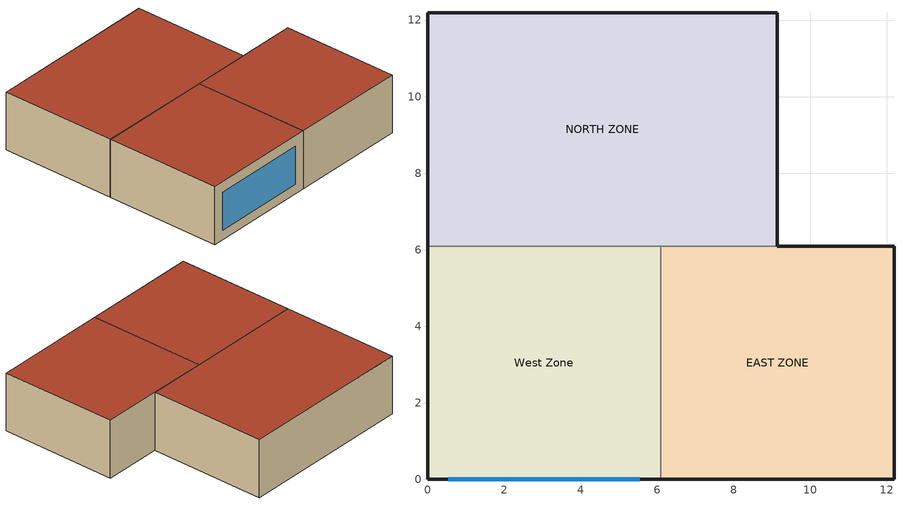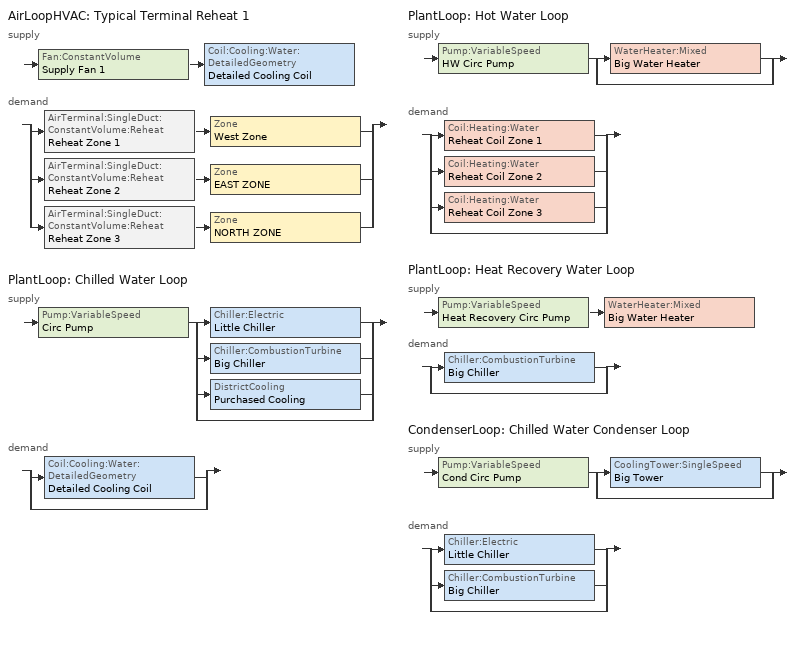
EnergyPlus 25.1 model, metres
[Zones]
West Zone
 floor adiabatic (FLOOR SLAB 8 IN): 0,0 0,6.1 6.1,6.1 6.1,0 z0
 wall outside (EXTWALL80): 0,6.1 0,0 6.1,0 z0:3.05
 wall to NORTH ZONE (PARTITION06): 6.1,6.1 0,6.1 z0:3.05
 wall to EAST ZONE (PARTITION06): 6.1,0 6.1,6.1 z0:3.05
 window (WIN-CON-LIGHT): 0.55,0 5.55,0 z0.5:2.5
 roof outside (ROOF34): 0,6.1 0,0 6.1,0 6.1,6.1 z3.05
EAST ZONE
 floor adiabatic (FLOOR SLAB 8 IN): 6.1,0 6.1,6.1 12.19,6.1 12.19,0 z0
 wall outside (EXTWALL80): 6.1,0 12.19,0 12.19,6.1 9.14,6.1 z0:3.05
 wall to NORTH ZONE (PARTITION06): 9.14,6.1 6.1,6.1 z0:3.05
 roof outside (ROOF34): 6.1,6.1 6.1,0 12.19,0 12.19,6.1 z3.05
NORTH ZONE
 floor adiabatic (FLOOR SLAB 8 IN): 0,6.1 0,12.19 9.14,12.19 9.14,6.1 z0
 wall outside (EXTWALL80): 9.14,6.1 9.14,12.19 0,12.19 0,6.1 z0:3.05
 roof outside (ROOF34): 0,12.19 0,6.1 9.14,6.1 9.14,12.19 z3.05
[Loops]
AirLoopHVAC 'Typical Terminal Reheat 1'
 supply: Fan:ConstantVolume 'Supply Fan 1' > Coil:Cooling:Water:DetailedGeometry 'Detailed Cooling Coil'
 demand: split
  | AirTerminal:SingleDuct:ConstantVolume:Reheat 'Reheat Zone 1' > Zone 'West Zone'
  | AirTerminal:SingleDuct:ConstantVolume:Reheat 'Reheat Zone 2' > Zone 'EAST ZONE'
  | AirTerminal:SingleDuct:ConstantVolume:Reheat 'Reheat Zone 3' > Zone 'NORTH ZONE'
PlantLoop 'Chilled Water Loop'
 supply: Pump:VariableSpeed 'Circ Pump' > split
  | Chiller:Electric 'Little Chiller'
  | Chiller:CombustionTurbine 'Big Chiller'
  | DistrictCooling 'Purchased Cooling'
  | bypass
 demand: split
  | Coil:Cooling:Water:DetailedGeometry 'Detailed Cooling Coil'
  | bypass
PlantLoop 'Hot Water Loop'
 supply: Pump:VariableSpeed 'HW Circ Pump' > split
  | WaterHeater:Mixed 'Big Water Heater'
  | bypass
 demand: split
  | Coil:Heating:Water 'Reheat Coil Zone 1'
  | Coil:Heating:Water 'Reheat Coil Zone 2'
  | Coil:Heating:Water 'Reheat Coil Zone 3'
  | bypass
PlantLoop 'Heat Recovery Water Loop'
 supply: Pump:VariableSpeed 'Heat Recovery Circ Pump' > WaterHeater:Mixed 'Big Water Heater'
 demand: split
  | Chiller:CombustionTurbine 'Big Chiller'
  | bypass
CondenserLoop 'Chilled Water Condenser Loop'
 supply: Pump:VariableSpeed 'Cond Circ Pump' > split
  | CoolingTower:SingleSpeed 'Big Tower'
  | bypass
 demand: split
  | Chiller:Electric 'Little Chiller'
  | Chiller:CombustionTurbine 'Big Chiller'
  | bypass
[Building]
NONE: North Axis {deg}=0; Terrain=Suburbs; Loads Convergence Tolerance Value {W}=0.04; Temperature Convergence Tolerance Value {deltaC}=0.4; Solar Distribution=FullInteriorAndExterior; Maximum Number of Warmup Days=25; Minimum Number of Warmup Days=6
[Site:Location]
CHICAGO_IL_USA TMY2-94846: Latitude {deg}=42; Longitude {deg}=-87.88; Time Zone {hr}=-6; Elevation {m}=190
[SizingPeriod:DesignDay] Day of Month=21; Humidity Condition Type=Wetbulb; Barometric Pressure {Pa}=99063; Rain Indicator=No; Snow Indicator=No; Daylight Saving Time Indicator=No; Solar Model Indicator=ASHRAEClearSky
Name | Month | Day Type | Maximum Dry-Bulb Temperature {C} | Daily Dry-Bulb Temperature Range {deltaC} | Wetbulb or DewPoint at Maximum Dry-Bulb {C} | Wind Speed {m/s} | Wind Direction {deg} | Sky Clearness
CHICAGO_IL_USA Annual Heating 99% Design Conditions DB | 1 | WinterDesignDay | -17.3 | 0 | -17.3 | 4.9 | 270 | 0
CHICAGO_IL_USA Annual Cooling 1% Design Conditions DB/MCWB | 7 | SummerDesignDay | 31.5 | 10.7 | 23 | 5.3 | 230 | 1
[Site:GroundTemperature:BuildingSurface]
20.03, 20.03, 20.13, 20.3, 20.43, 20.52, 20.62, 20.77, 20.78, 20.55, 20.44, 20.2
[Material] Thermal Absorptance=0.9
Name | Roughness | Thickness {m} | Conductivity {W/m-K} | Density {kg/m3} | Specific Heat {J/kg-K} | Solar Absorptance | Visible Absorptance
A1 - 1 IN STUCCO | Smooth | 0.0253898 | 0.691831 | 1858.142 | 836.8 | 0.92 | 0.92
C4 - 4 IN COMMON BRICK | Rough | 0.101498 | 0.726422 | 1922.216 | 836.8 | 0.76 | 0.76
E1 - 3 / 4 IN PLASTER OR GYP BOARD | Smooth | 0.01905 | 0.726422 | 1601.846 | 836.8 | 0.92 | 0.92
C6 - 8 IN CLAY TILE | Smooth | 0.203302 | 0.570761 | 1121.292 | 836.8 | 0.82 | 0.82
C10 - 8 IN HW CONCRETE | MediumRough | 0.203302 | 1.729577 | 2242.585 | 836.8 | 0.65 | 0.65
E2 - 1 / 2 IN SLAG OR STONE | Rough | 0.0127102 | 1.435549 | 881.0155 | 1673.6 | 0.55 | 0.55
E3 - 3 / 8 IN FELT AND MEMBRANE | Rough | 0.00954024 | 0.190253 | 1121.292 | 1673.6 | 0.75 | 0.75
B5 - 1 IN DENSE INSULATION | VeryRough | 0.0253898 | 0.0432394 | 91.30524 | 836.8 | 0.5 | 0.5
C12 - 2 IN HW CONCRETE | MediumRough | 0.0509016 | 1.729577 | 2242.585 | 836.8 | 0.65 | 0.65
[WindowMaterial:Glazing]
WIN-LAY-GLASS-LIGHT: Optical Data Type=SpectralAverage; Thickness {m}=0.003; Solar Transmittance at Normal Incidence=0.9; Front Side Solar Reflectance at Normal Incidence=0.031; Back Side Solar Reflectance at Normal Incidence=0.031; Visible Transmittance at Normal Incidence=0.9; Front Side Visible Reflectance at Normal Incidence=0.05; Back Side Visible Reflectance at Normal Incidence=0.05; Infrared Transmittance at Normal Incidence=0; Front Side Infrared Hemispherical Emissivity=0.84; Back Side Infrared Hemispherical Emissivity=0.84; Conductivity {W/m-K}=0.9
[Construction]
EXTWALL80: A1 - 1 IN STUCCO, C4 - 4 IN COMMON BRICK, E1 - 3 / 4 IN PLASTER OR GYP BOARD
PARTITION06: E1 - 3 / 4 IN PLASTER OR GYP BOARD, C6 - 8 IN CLAY TILE, E1 - 3 / 4 IN PLASTER OR GYP BOARD
FLOOR SLAB 8 IN: C10 - 8 IN HW CONCRETE
ROOF34: E2 - 1 / 2 IN SLAG OR STONE, E3 - 3 / 8 IN FELT AND MEMBRANE, B5 - 1 IN DENSE INSULATION, C12 - 2 IN HW CONCRETE
WIN-CON-LIGHT: WIN-LAY-GLASS-LIGHT
[Zone] Type=1; Multiplier=1; Ceiling Height {m}=autocalculate; Volume {m3}=autocalculate
West Zone; EAST ZONE; NORTH ZONE
[Sizing:Zone] Zone Cooling Design Supply Air Temperature Input Method=SupplyAirTemperature; Zone Cooling Design Supply Air Temperature {C}=14; Zone Heating Design Supply Air Temperature Input Method=SupplyAirTemperature; Zone Heating Design Supply Air Temperature {C}=50; Zone Cooling Design Supply Air Humidity Ratio {kgWater/kgDryAir}=0.009; Zone Heating Design Supply Air Humidity Ratio {kgWater/kgDryAir}=0.009; Zone Heating Sizing Factor=0; Zone Cooling Sizing Factor=0; Cooling Design Air Flow Method=DesignDay; Cooling Design Air Flow Rate {m3/s}=0; Heating Design Air Flow Method=DesignDay; Heating Design Air Flow Rate {m3/s}=0; Account for Dedicated Outdoor Air System=No; Dedicated Outdoor Air System Control Strategy=NeutralSupplyAir; Dedicated Outdoor Air Low Setpoint Temperature for Design {C}=autosize; Dedicated Outdoor Air High Setpoint Temperature for Design {C}=autosize
Name | Design Specification Outdoor Air Object
West Zone | SZ DSOA West Zone
EAST ZONE | SZ DSOA EAST ZONE
NORTH ZONE | SZ DSOA NORTH ZONE
[DesignSpecification:OutdoorAir] Outdoor Air Method=flow/zone; Outdoor Air Flow per Person {m3/s-person}=0; Outdoor Air Flow per Zone Floor Area {m3/s-m2}=0; Outdoor Air Flow per Zone {m3/s}=0
SZ DSOA West Zone; SZ DSOA EAST ZONE; SZ DSOA NORTH ZONE
[People] Number of People Schedule=BLDG Sch   1; Number of People Calculation Method=people; Fraction Radiant=0.3; Activity Level Schedule=Activity Sch; Carbon Dioxide Generation Rate {m3/s-W}=3.82E-8; Mean Radiant Temperature Calculation Type=EnclosureAveraged; Work Efficiency Schedule=Work Eff Sch; Clothing Insulation Calculation Method=ClothingInsulationSchedule; Clothing Insulation Schedule=Clothing Sch; Air Velocity Schedule=Air Velo Sch; Thermal Comfort Model 1 Type=FANGER
Name | Zone or ZoneList or Space or SpaceList | Number of People
West Zone | West Zone | 3
EAST ZONE | EAST ZONE | 3
NORTH ZONE | NORTH ZONE | 4
[Lights] Schedule=BLDG Sch   3; Design Level Calculation Method=LightingLevel; Return Air Fraction=0; Fraction Radiant=0.2; Fraction Visible=0.2; Fraction Replaceable=0
Name | Zone or ZoneList or Space or SpaceList | Lighting Level {W}
EAST ZONE Lights 1 | EAST ZONE | 1464.375
NORTH ZONE Lights 1 | NORTH ZONE | 878.6252
[ElectricEquipment] Schedule=BLDG Sch   2; Design Level Calculation Method=EquipmentLevel; Fraction Latent=0; Fraction Radiant=0.3; Fraction Lost=0
Name | Zone or ZoneList or Space or SpaceList | Design Level {W}
West Zone ElecEq 1 | West Zone | 2928.751
EAST ZONE ElecEq 1 | EAST ZONE | 1464.375
NORTH ZONE ElecEq 1 | NORTH ZONE | 2928.751
[PlantLoop] Fluid Type=Water; Maximum Loop Flow Rate {m3/s}=autosize; Minimum Loop Flow Rate {m3/s}=0; Load Distribution Scheme=Optimal; Plant Loop Demand Calculation Scheme=SingleSetpoint; Common Pipe Simulation=None; Pressure Simulation Type=None; Loop Circulation Time {minutes}=2
Name | Plant Equipment Operation Scheme | Maximum Loop Temperature {C} | Minimum Loop Temperature {C} | Plant Loop Volume {m3}
Chilled Water Loop | CW Loop Operation | 98 | 1 | autocalculate
Hot Water Loop | Hot Loop Operation | 100 | 10 | autocalculate
Heat Recovery Water Loop | Hot Loop Operation | 98 | 10 | 0.005
[Sizing:Plant]
Name | Loop Type | Design Loop Exit Temperature {C} | Loop Design Temperature Difference {deltaC}
Chilled Water Loop | cooling | 6.67 | 7
Hot Water Loop | Heating | 55 | 7
Chilled Water Condenser Loop | Condenser | 29.4 | 5.6
Heat Recovery Water Loop | Heating | 45 | 7
[CondenserLoop]
Chilled Water Condenser Loop: Fluid Type=Water; Condenser Equipment Operation Scheme=Tower Loop Operation; Maximum Loop Temperature {C}=80; Minimum Loop Temperature {C}=10; Maximum Loop Flow Rate {m3/s}=autosize; Minimum Loop Flow Rate {m3/s}=0; Condenser Loop Volume {m3}=autocalculate; Load Distribution Scheme=SequentialLoad; Pressure Simulation Type=None; Loop Circulation Time {minutes}=2
[SetpointManager:FollowOutdoorAirTemperature]
MyCondenserControl: Control Variable=Temperature; Reference Temperature Type=OutdoorAirWetBulb; Offset Temperature Difference {deltaC}=0; Maximum Setpoint Temperature {C}=80; Minimum Setpoint Temperature {C}=10; Setpoint Node or NodeList=Condenser Supply Outlet Node
[PlantEquipmentOperationSchemes]
Name | Control Scheme 1 | Control Scheme 1 Schedule | Control Scheme 2 | Control Scheme 2 Schedule
CW Loop Operation | Peak Operation | On Peak | Peak Operation | Off Peak
Hot Loop Operation | Purchased Only | ON
[CondenserEquipmentOperationSchemes]
Tower Loop Operation: Control Scheme 1=Year Round Tower Operation; Control Scheme 1 Schedule=ON
[PlantEquipmentOperation:CoolingLoad] Load Range 1 Lower Limit {W}=0
Name | Load Range 1 Upper Limit {W} | Range 1 Equipment List
Peak Operation | 500000 | GT Only
Off Peak Operation | 900000 | All Chillers
GT Operation | 900000 | GT Only
Year Round Tower Operation | 90000000 | All Towers
[PlantEquipmentOperation:HeatingLoad]
Purchased Only: Load Range 1 Lower Limit {W}=0; Load Range 1 Upper Limit {W}=1000000; Range 1 Equipment List=heating plant
[PlantEquipmentList]
GT Only: Big Chiller
Chiller Plant: Little Chiller
Chiller Plant and Purchased: Big Chiller, Purchased Cooling
Purchased Only: Purchased Cooling
All Chillers: Big Chiller, Little Chiller
heating plant: Big Water Heater
[CondenserEquipmentList]
All Towers: Big Tower
[AirLoopHVAC]
Typical Terminal Reheat 1: Design Supply Air Flow Rate {m3/s}=autosize
[Sizing:System]
Typical Terminal Reheat 1: Type of Load to Size On=sensible; Design Outdoor Air Flow Rate {m3/s}=autosize; Central Heating Maximum System Air Flow Ratio=0.3; Preheat Design Temperature {C}=7; Preheat Design Humidity Ratio {kgWater/kgDryAir}=0.008; Precool Design Temperature {C}=11; Precool Design Humidity Ratio {kgWater/kgDryAir}=0.008; Central Cooling Design Supply Air Temperature {C}=12.8; Central Heating Design Supply Air Temperature {C}=16.7; Type of Zone Sum to Use=noncoincident; 100% Outdoor Air in Cooling=no; 100% Outdoor Air in Heating=no; Central Cooling Design Supply Air Humidity Ratio {kgWater/kgDryAir}=0.008; Central Heating Design Supply Air Humidity Ratio {kgWater/kgDryAir}=0.008; Cooling Supply Air Flow Rate Method=DesignDay; Cooling Supply Air Flow Rate {m3/s}=0; Heating Supply Air Flow Rate Method=DesignDay; Heating Supply Air Flow Rate {m3/s}=0; Zone Maximum Outdoor Air Fraction=1; Cooling Design Capacity Method=CoolingDesignCapacity; Cooling Design Capacity {W}=autosize; Heating Design Capacity Method=HeatingDesignCapacity; Heating Design Capacity {W}=autosize; Central Cooling Capacity Control Method=VAV
[AvailabilityManager:Scheduled]
Reheat System 1 Avail: Schedule=on
[SetpointManager:Scheduled] Control Variable=Temperature
Name | Schedule | Setpoint Node or NodeList
Chilled Water Loop Setpoint Manager | CW Loop Temp Schedule | Chilled Water Loop Setpoint Node List
Hot Water Loop Setpoint Manager | HW Loop Temp Schedule | Hot Water Loop Setpoint Node List
Supply Air Temp Manager | Seasonal Reset Supply Air Temp Sch | Supply Air Temp Nodes
Heat Recovery Water Loop Setpoint Manager | Heat Recovery Loop Temp Schedule | Heat Recovery Water Loop Setpoint Node List
Little Chiller Setpoint Manager | CW Loop Temp Schedule | Little Chiller Outlet Node
Big Chiller Setpoint Manager | CW Loop Temp Schedule | Big Chiller Outlet Node
[Controller:WaterCoil]
Main Cooling Coil Controller: Control Variable=Temperature; Action=Reverse; Actuator Variable=FLOW; Controller Convergence Tolerance {deltaC}=0.1; Maximum Actuated Flow {m3/s}=0.0011; Minimum Actuated Flow {m3/s}=0
[Zone equipment]
West Zone: Reheat Zone 1
EAST ZONE: Reheat Zone 2
NORTH ZONE: Reheat Zone 3
[AirTerminal:SingleDuct:ConstantVolume:Reheat] Availability Schedule=on; Maximum Air Flow Rate {m3/s}=autosize; Maximum Hot Water or Steam Flow Rate {m3/s}=autosize; Minimum Hot Water or Steam Flow Rate {m3/s}=0; Convergence Tolerance=0.001
Name | Reheat Coil
Reheat Zone 1 | Reheat Coil Zone 1
Reheat Zone 2 | Reheat Coil Zone 2
Reheat Zone 3 | Reheat Coil Zone 3
[ZoneControl:Thermostat] Control Type Schedule=Dual Zone Control Type Sched; Control 1=Dual setpoints
Name | Zone or ZoneList
Zone 1 Thermostat | West Zone
Zone 2 Thermostat | EAST ZONE
Zone 3 Thermostat | NORTH ZONE
[ThermostatSetpoint:DualSetpoint]
Dual setpoints: Heating Setpoint Temperature Schedule=Heating Setpoints; Cooling Setpoint Temperature Schedule=Cooling Setpoints
[Chiller:Electric]
Little Chiller: Condenser Type=WaterCooled; Nominal Capacity {W}=20000; Nominal COP {W/W}=2.75; Minimum Part Load Ratio=0.15; Maximum Part Load Ratio=1; Optimum Part Load Ratio=0.65; Design Condenser Inlet Temperature {C}=29.44; Temperature Rise Coefficient=2.682759; Design Chilled Water Outlet Temperature {C}=6.667; Design Chilled Water Flow Rate {m3/s}=0.0011; Design Condenser Fluid Flow Rate {m3/s}=0.0011; Coefficient 1 of Capacity Ratio Curve=0.944836; Coefficient 2 of Capacity Ratio Curve=-0.0570088; Coefficient 3 of Capacity Ratio Curve=-0.00185486; Coefficient 1 of Power Ratio Curve=1.907846; Coefficient 2 of Power Ratio Curve=-1.20499; Coefficient 3 of Power Ratio Curve=0.263462; Coefficient 1 of Full Load Ratio Curve=0.03303; Coefficient 2 of Full Load Ratio Curve=0.6852; Coefficient 3 of Full Load Ratio Curve=0.2818; Chilled Water Outlet Temperature Lower Limit {C}=5; Chiller Flow Mode=LeavingSetpointModulated
[Chiller:CombustionTurbine]
Big Chiller: Condenser Type=WaterCooled; Nominal Capacity {W}=autosize; Nominal COP {W/W}=2.75; Minimum Part Load Ratio=0.15; Maximum Part Load Ratio=1; Optimum Part Load Ratio=0.65; Design Condenser Inlet Temperature {C}=35; Temperature Rise Coefficient=2.778; Design Chilled Water Outlet Temperature {C}=6.67; Design Chilled Water Flow Rate {m3/s}=autosize; Design Condenser Water Flow Rate {m3/s}=autosize; Coefficient 1 of Capacity Ratio Curve=0.9949; Coefficient 2 of Capacity Ratio Curve=-0.045954; Coefficient 3 of Capacity Ratio Curve=-0.0013543; Coefficient 1 of Power Ratio Curve=2.333; Coefficient 2 of Power Ratio Curve=-1.975; Coefficient 3 of Power Ratio Curve=0.6121; Coefficient 1 of Full Load Ratio Curve=0.03303; Coefficient 2 of Full Load Ratio Curve=0.6852; Coefficient 3 of Full Load Ratio Curve=0.2818; Chilled Water Outlet Temperature Lower Limit {C}=5; Coefficient 1 of Fuel Input Curve=9.41; Coefficient 2 of Fuel Input Curve=-9.48; Coefficient 3 of Fuel Input Curve=4.32; Coefficient 1 of Temperature Based Fuel Input Curve=1.0044; Coefficient 2 of Temperature Based Fuel Input Curve=-0.0008; Coefficient 3 of Temperature Based Fuel Input Curve=0; Coefficient 1 of Exhaust Flow Curve=15.6352; Coefficient 2 of Exhaust Flow Curve=-0.0306; Coefficient 3 of Exhaust Flow Curve=-0.0002; Coefficient 1 of Exhaust Gas Temperature Curve=916.992; Coefficient 2 of Exhaust Gas Temperature Curve=307.998; Coefficient 3 of Exhaust Gas Temperature Curve=79.992; Coefficient 1 of Temperature Based Exhaust Gas Temperature Curve=1.005; Coefficient 2 of Temperature Based Exhaust Gas Temperature Curve=0.0018; Coefficient 3 of Temperature Based Exhaust Gas Temperature Curve=0; Coefficient 1 of Recovery Lube Heat Curve=0.223; Coefficient 2 of Recovery Lube Heat Curve=-0.4; Coefficient 3 of Recovery Lube Heat Curve=0.2286; Coefficient 1 of U-Factor Times Area Curve=0.0190704; Coefficient 2 of U-Factor Times Area Curve=0.9; Gas Turbine Engine Capacity {W}=autosize; Maximum Exhaust Flow per Unit of Power Output {(kg/s)/W}=5.04e-06; Design Steam Saturation Temperature {C}=150; Fuel Higher Heating Value {kJ/kg}=43500; Design Heat Recovery Water Flow Rate {m3/s}=autosize; Chiller Flow Mode=LeavingSetpointModulated; Fuel Type=NaturalGas; Heat Recovery Maximum Temperature {C}=80; Sizing Factor=1; Condenser Heat Recovery Relative Capacity Fraction=0.25
[DistrictCooling]
Purchased Cooling: Nominal Capacity {W}=25000
[WaterHeater:Mixed]
Big Water Heater: Tank Volume {m3}=0.151; Setpoint Temperature Schedule=Hot Water Setpoint Temperature Schedule; Deadband Temperature Difference {deltaC}=5; Maximum Temperature Limit {C}=82.2222; Heater Control Type=CYCLE; Heater Maximum Capacity {W}=12000; Heater Fuel Type=Electricity; Heater Thermal Efficiency=1; Ambient Temperature Indicator=SCHEDULE; Ambient Temperature Schedule=Hot Water Ambient Temperature Schedule; Off Cycle Loss Coefficient to Ambient Temperature {W/K}=5; On Cycle Loss Coefficient to Ambient Temperature {W/K}=5; Use Side Effectiveness=1; Source Side Effectiveness=0.9; Use Side Design Flow Rate {m3/s}=autosize; Source Side Design Flow Rate {m3/s}=0.000471
[CoolingTower:SingleSpeed]
Big Tower: Design Water Flow Rate {m3/s}=0.0011; Design Air Flow Rate {m3/s}=16; Design Fan Power {W}=1000; Design U-Factor Times Area Value {W/K}=1750; Free Convection Regime Air Flow Rate {m3/s}=0; Free Convection Regime U-Factor Times Area Value {W/K}=0; Performance Input Method=UFactorTimesAreaAndDesignWaterFlowRate
[Pump:VariableSpeed] Design Pump Head {Pa}=300000; Motor Efficiency=0.87; Fraction of Motor Inefficiencies to Fluid Stream=0; Coefficient 1 of the Part Load Performance Curve=0; Coefficient 2 of the Part Load Performance Curve=1; Coefficient 3 of the Part Load Performance Curve=0; Coefficient 4 of the Part Load Performance Curve=0; Design Minimum Flow Rate {m3/s}=0; Pump Control Type=INTERMITTENT
Name | Design Maximum Flow Rate {m3/s} | Design Power Consumption {W}
Circ Pump; Cond Circ Pump; Heat Recovery Circ Pump | autosize | autosize
HW Circ Pump | 0.0043 | 2000
[Coil:Heating:Water] Availability Schedule=on; U-Factor Times Area Value {W/K}=autosize; Maximum Water Flow Rate {m3/s}=autosize; Performance Input Method=UFactorTimesAreaAndDesignWaterFlowRate; Rated Inlet Water Temperature {C}=82.2; Rated Inlet Air Temperature {C}=16.6; Rated Outlet Water Temperature {C}=71.1; Rated Outlet Air Temperature {C}=32.2
Reheat Coil Zone 1; Reheat Coil Zone 2; Reheat Coil Zone 3
[Coil:Cooling:Water:DetailedGeometry]
Detailed Cooling Coil: Availability Schedule=on; Maximum Water Flow Rate {m3/s}=AUTOSIZE; Tube Outside Surface Area {m2}=AUTOSIZE; Total Tube Inside Area {m2}=AUTOSIZE; Fin Surface Area {m2}=AUTOSIZE; Minimum Airflow Area {m2}=AUTOSIZE; Coil Depth {m}=AUTOSIZE; Fin Diameter {m}=AUTOSIZE; Fin Thickness {m}=0.0015; Tube Inside Diameter {m}=0.01445; Tube Outside Diameter {m}=0.0159; Tube Thermal Conductivity {W/m-K}=386; Fin Thermal Conductivity {W/m-K}=204; Fin Spacing {m}=0.0018; Tube Depth Spacing {m}=0.026; Number of Tube Rows=6; Number of Tubes per Row=AUTOSIZE
[Fan:ConstantVolume]
Supply Fan 1: Availability Schedule=on; Fan Total Efficiency=0.7; Pressure Rise {Pa}=600; Maximum Flow Rate {m3/s}=autosize; Motor Efficiency=0.9; Motor In Airstream Fraction=1
[Schedule:Compact]
HOT WATER SETPOINT TEMPERATURE SCHEDULE: Through: 12/31, For: AllDays, Until: 24:00, 45
HOT WATER AMBIENT TEMPERATURE SCHEDULE: Through: 12/31, For: AllDays, Until: 24:00, 22
HEAT RECOVERY LOOP TEMP SCHEDULE; HW LOOP TEMP SCHEDULE: Through: 12/31, For: AllDays, Until: 24:00, 50
ACTIVITY SCH: Through: 12/31, For: AllDays, Until: 24:00, 131.8
WORK EFF SCH: Through: 12/31, For: AllDays, Until: 24:00, 0
CLOTHING SCH; ON: Through: 12/31, For: AllDays, Until: 24:00, 1
AIR VELO SCH: Through: 12/31, For: AllDays, Until: 24:00, 0.14
BLDG SCH   1: Through: 12/31, For: Weekdays, Until: 6:00, 0, Until: 7:00, 0.1, Until: 8:00, 0.5, Until: 12:00, 1, Until: 13:00, 0.5, Until: 16:00, 1, Until: 17:00, 0.5, Until: 18:00, 0.1, Until: 24:00, 0, For: Weekends Holiday, Until: 24:00, 0, For: SummerDesignDay, Until: 6:00, 0, Until: 7:00, 0.1, Until: 8:00, 0.5, Until: 12:00, 1, Until: 13:00, 0.5, Until: 16:00, 1, Until: 17:00, 0.5, Until: 18:00, 0.1, Until: 24:00, 0, For: WinterDesignDay CustomDay1 CustomDay2, Until: 24:00, 0
BLDG SCH   2: Through: 12/31, For: Weekdays, Until: 8:00, 0, Until: 18:00, 1, Until: 24:00, 0, For: Weekends Holiday, Until: 24:00, 0, For: SummerDesignDay, Until: 8:00, 0, Until: 18:00, 1, Until: 24:00, 0, For: WinterDesignDay CustomDay1 CustomDay2, Until: 24:00, 0
BLDG SCH   3: Through: 12/31, For: Weekdays, Until: 6:00, 0.05, Until: 7:00, 0.2, Until: 17:00, 1, Until: 18:00, 0.5, Until: 24:00, 0.05, For: Weekends Holiday, Until: 24:00, 0.05, For: SummerDesignDay, Until: 6:00, 0.05, Until: 7:00, 0.2, Until: 17:00, 1, Until: 18:00, 0.5, Until: 24:00, 0.05, For: WinterDesignDay CustomDay1 CustomDay2, Until: 24:00, 0.05
ON PEAK: Through: 12/31, For: AllDays, Until: 9:00, 0, Until: 18:00, 1, Until: 24:00, 0
OFF PEAK: Through: 12/31, For: AllDays, Until: 9:00, 1, Until: 18:00, 0, Until: 24:00, 1
SEASONAL RESET SUPPLY AIR TEMP SCH: Through: 3/31, For: AllDays, Until: 24:00, 16, Through: 9/30, For: AllDays, Until: 24:00, 13, Through: 12/31, For: AllDays, Until: 24:00, 16
CW LOOP TEMP SCHEDULE: Through: 12/31, For: AllDays, Until: 24:00, 6.67
HEATING SETPOINTS: Through: 12/31, For: AllDays, Until: 7:00, 15, Until: 17:00, 20, Until: 24:00, 15
COOLING SETPOINTS: Through: 12/31, For: AllDays, Until: 7:00, 30, Until: 17:00, 24, Until: 24:00, 30
DUAL ZONE CONTROL TYPE SCHED: Through: 12/31, For: AllDays, Until: 24:00, 4
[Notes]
GasTurbChillerAuto.idf
Basic file description:  1 story building divided into 3 interior conditioned zones. Roof with no plenum.
No ground contact with floor. Outdoor air is modulated based on occupancy and floor area.
Highlights:              Example to test the Gas Turbine Chiller module.
Simulation Location/Run: CHICAGO_IL_USA TMY2-94846, 2 design days, 2 run periods,
Run Control executes the design days only.
Location:                Chicago, IL
Design Days:             CHICAGO_IL_USA Annual Heating 99% Design Conditions DB, MaxDB= -17.3°C
CHICAGO_IL_USA Annual Cooling 1% Design Conditions, MaxDB=  31.5°C MCWB=  23.0°C
Run Period (Weather File): Winter 1/14, Summer 7/7, CHICAGO_IL_USA TMY2-94846
Run Control:             No zone or system sizing, design day simulation.
Building: Single floor rectangular L-shaped building 40 ft south wall, 40 ft west wall, zone height 10 feet.
There is a single window in West Zone's south wall. The walls are 1 in stucco over 4 in common brick
and gypboard. The roof is a built up roof with 1/2 in stone over 3/8 in felt over 1 in dense insulation
supported by 2 in heavy weight concrete. The window is single pane 3mm clear.
The window to wall ratio is approximately 0.07.
The building is oriented due north.
Floor Area:        130.1 m2 (1403 ft2)
Number of Stories: 1
Zone Description Details:
|       West         |         East           |    window = *
Internal gains description:     ZONE West      - lighting is 0 watts, equip is 2928.751 watts, 3 occupants
Internal gains description:     ZONE North     - lighting is 878.6252 watts, equip is 2928.751 watts, 4 occupants
Internal gains description:     ZONE East      - lighting is 1464.375 watts, equip is 1464.375 watts, 3 occupants
Interzone Surfaces:             3 interzone surfaces (see diagram)
Internal Mass:                  None
Detached Shading:               None
Daylight:                       None
Natural Ventilation:            None
Compact Schedules:              Yes
Solair Distribution:            FullInteriorAndExterior
HVAC:                           3 zone terminal reheat system using single constant volume air loop. Central chilled
water coil scheduled to provide 16 C winter and 13 C summer supply air temperature.
Terminal reheat coils trim supply air temperature to meet zone thermostat set point.
Thermostat setting at 20 C in winter with 15 C set back temperature, 24 C in summer
with 30 C set back temperature. Cooling coil off in winter, reheat coil on all year.
Zonal Equipment:                AirTerminal:SingleDuct:ConstantVolume:Reheat
Central Air Handling Equipment: Yes
System Equipment Autosize:      No (chilled water, condenser, and hot water loop volumes are autosized)
Purchased Cooling:              No
Purchased Heating:              No
Purchased Chilled Water:        Yes (only used if alternate priority control equipment list is selected)
Purchased Hot Water:            Yes
Coils:                          Coil:Cooling:Water:DetailedGeometry
Pumps:                          Pump:VariableSpeed
Boilers:                        None
Chillers:                       CHILLER:COMBUSTIONTURBINE
Chiller:ConstantCOP or DistrictCooling may be used if desired in various
combinations by changing priority control equipment list name in
PlantEquipmentOperation:CoolingLoad object.
Towers:                         CoolingTower:SingleSpeed
Standard Reports:               None
Timestep or Hourly Variables:   Timestep
Time bins Report:               None
HTML Report:                    None
Environmental Emissions:        None
Utility Tariffs:                None
